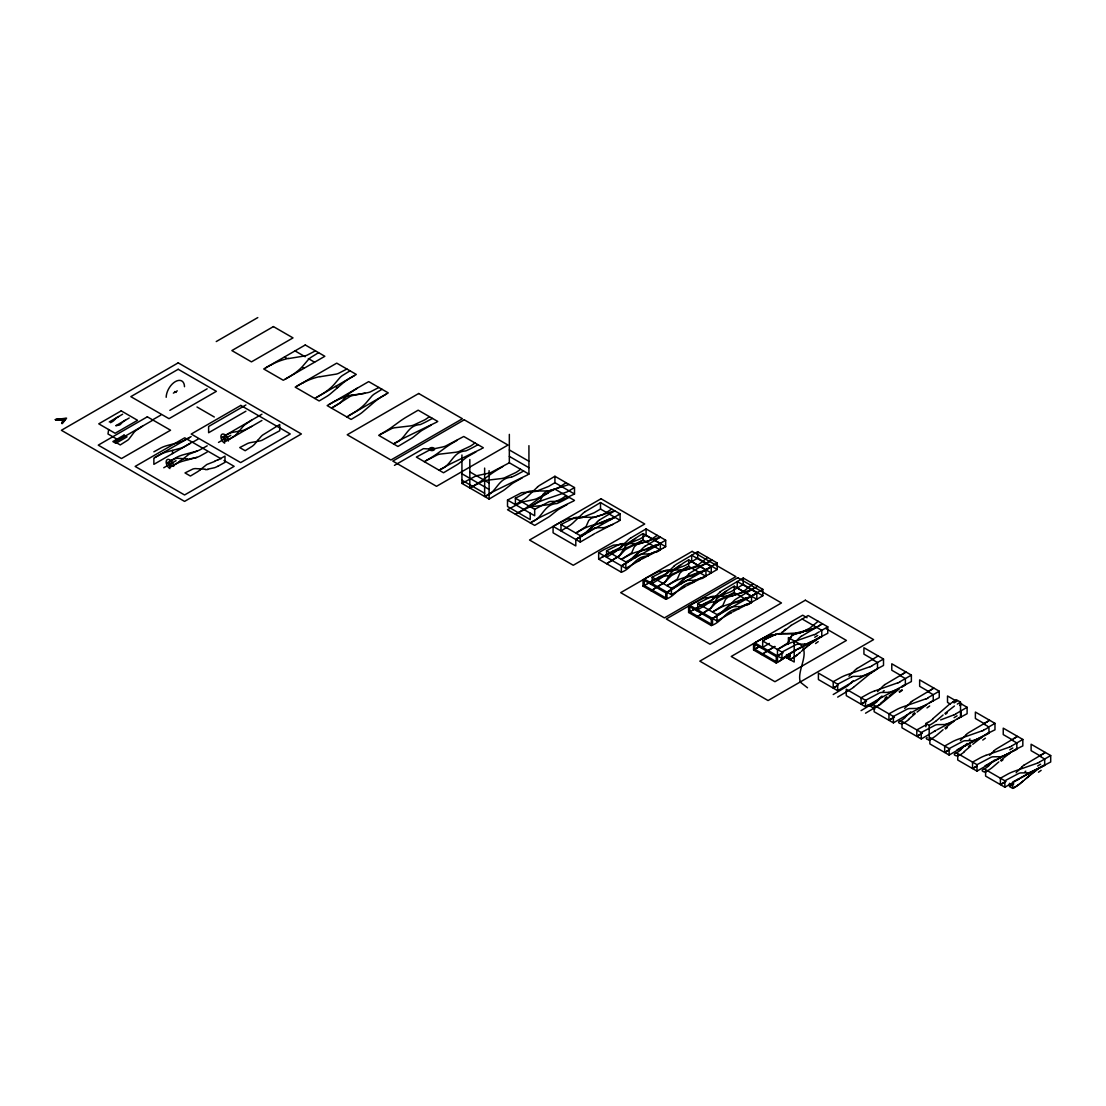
<?xml version="1.0" encoding="UTF-8"?>
<svg xmlns="http://www.w3.org/2000/svg" width="1106" height="1106" viewBox="0 0 1106 1106"><rect width="100%" height="100%" fill="white"/><g stroke="black" fill="none" stroke-linecap="round" stroke-linejoin="round"><path stroke-width="1.5" d="M108.651 429.543L107.987 433.967L117.015 439.179M788.758 641.563C791.315 629.038 807.961 633.213 816.435 627.24L802.182 619.028L791.053 625.429M624.835 547.304L619.678 555.461L608.3 562.691M62.088 423.501L62.558 422.865A41.185 23.779 0 0 1 64.259 420.93L65.71 418.635L55.424 419.644M788.537 655.208L778.859 661.582M788.467 655.291L776.274 663.075L753.559 649.955L753.559 643.526L776.274 656.632L776.274 663.075M243.265 426.239L236.698 433.994A29.53 24.111 60 0 1 234.928 435.626L228.195 439.939M793.873 643.36L799.209 638.024A46.424 35.337 84.1 0 1 801.228 636.282M848.938 676.222L854.938 670.208A46.424 35.337 84.1 0 1 856.956 668.466M877.459 691.623L882.809 686.287A46.424 35.337 84.1 0 1 884.828 684.545M904.667 708.407L910.68 702.379M960.409 740.578L961.722 739.195M1016.138 772.762L1016.787 772.071M989.58 755.287L994.266 750.642M1017.451 771.366L1022.138 766.735M962.372 738.504L966.409 734.55M671.812 571.94L683.038 563.258A70.881 40.922 -60 0 1 685.914 561.475L688.679 559.899L705.932 569.894L705.932 576.323L701.633 578.701M881.689 696.241L879.809 698.121M853.348 680.632L848.952 684.725A52.065 36.401 13.9 0 1 847.32 686.093L833.219 694.54M650.936 584.272L660.876 578.189A55.715 44.129 83.5 0 0 664.112 575.618L674.301 565.913M779.979 634.277L791.053 625.429M880.335 698.259L882.353 696.296M963.934 746.522L972.16 741.614M879.851 698.729L877.155 701.259M963.45 746.992L960.741 749.522M910.763 711.877L905.012 717.352M965.953 744.559L967.031 743.536M994.349 760.14L988.612 765.615M782.053 632.245L782.744 631.595M879.325 698.577L876.823 700.803M707.605 557.465L697.25 565.622L686.702 569.562A22.065 13.424 11.7 0 1 683.84 569.963L667.817 569.949A14.71 10.161 12.5 0 0 665.439 570.42L652.153 577.138L652.153 583.567M753.186 583.774L742.831 591.945L732.283 595.885M818.136 621.282L809.855 628.125L801.974 632.162M670.416 576.475L664.789 582.42L650.936 590.701M715.997 602.798L710.37 608.729L696.517 617.024M597.53 521.59L587.673 531.488A52.037 42.083 73.6 0 1 584.493 534.087L577.691 538.387M688.679 574.221L678.835 584.106A52.037 42.083 73.6 0 1 675.655 586.719L668.854 591.019M932.883 718.693L949.722 704.024M1025.552 778.97L1024.225 780.145M803.205 649.775L801.297 651.434M1021.28 782.661L1023.658 780.629M1025.373 779.136L1027.529 777.269M803.039 649.927L804.062 649.028M887.371 697.54L880.653 703.278M915.243 713.633L908.51 719.37M943.1 714.988L936.381 720.725M943.1 729.725L936.381 735.462A66.637 48.913 19.8 0 1 931.639 738.67M970.971 745.803L964.238 751.541M998.842 761.896L992.11 767.633A66.637 48.913 19.8 0 1 987.368 770.854C985.543 773.675 979.183 770.523 983.649 769.195M537.571 486.972L527.368 496.677A55.715 44.129 83.5 0 1 524.133 499.248L515.41 504.626L515.41 498.198L528.696 491.465A14.71 10.161 12.5 0 1 531.074 491.009L547.069 490.953A22.065 13.424 11.7 0 0 550.014 490.691M719.882 592.222L709.693 601.927A55.715 44.129 83.5 0 1 706.457 604.512L696.517 610.581M784.126 630.337L785.523 629.162M803.509 649.512L810.2 643.969M1023.396 780.85L1017.962 785.219M1026.437 778.209L1033.128 772.665M799.389 653.079C802.776 650.273 794.91 656.798 797.509 654.641M804.366 648.766L805.583 647.743M1027.709 777.117L1028.511 776.44M182.379 459.515L188.988 454.234L196.868 451.151A41.682 24.069 -60 0 0 199.951 449.824L207.181 445.829M200.186 469.787L206.794 464.52L214.675 461.423M889.183 696.006L898.736 688.554M917.04 712.098L926.593 704.633M944.911 713.439L954.464 705.987M944.911 728.177L954.464 720.725M972.768 744.269L982.322 736.817M1000.64 760.361L1010.193 752.896M805.915 647.452L806.841 646.692M1029.009 776.025L1029.755 775.389M1030.225 775.002L1036.363 770.205M566.106 482.728L557.949 488.05L549.959 490.622M611.687 509.036L603.53 514.373L595.54 516.944M657.268 535.359L649.111 540.682L641.121 543.253A22.065 13.424 11.7 0 1 638.259 543.654M791.91 635.342L787.762 643.001L778.458 648.932M853.459 687.324L870.754 673.167M808.113 645.641L813.435 641.508M1020.534 783.269L1019.663 783.96A66.595 48.885 19.8 0 1 1015.267 786.974L1013.898 787.79M810.574 643.678L815.136 640.291L797.73 649.346M1033.488 772.389L1038.05 768.988L1028.082 773.702M345.362 381.238L344.865 381.611A109.936 63.471 0 0 0 342.832 383.201L330.03 394.137A56.337 32.53 0 0 1 327.072 396.252L319.15 400.966L295.178 387.128L336.736 363.141L356.312 374.45L314.768 398.437M774.794 646.429L764.398 652.817M599.576 519.917L611.203 512.977M645.157 546.226L656.784 539.286M801.269 636.351L821.122 624.558M856.998 668.536L878.192 655.955M884.855 684.614L906.063 672.033M912.727 700.706L933.92 688.126M1024.184 765.062L1045.391 752.481M585.24 511.636L600.503 502.58L620.093 513.889L620.093 520.332L617.978 521.576M630.821 537.958L646.084 528.903L665.674 540.212L665.674 546.64L663.559 547.885M528.032 506.52L537.571 499.608A128.116 73.964 0 0 1 542.438 496.414L548.3 492.944M795.145 656.439L796.666 655.319A66.595 48.885 19.8 0 1 792.338 658.264L792.242 658.333M899.289 688.872L881.441 703.471A71.586 52.77 20.6 0 1 879.768 704.84M794.951 656.577L790.97 659.079M1017.879 785.288L1013.11 788.246M1009.764 786.311L1013.677 783.891M656.065 552.392L660.351 550.014L660.351 543.571L643.111 533.59L640.333 535.166A70.881 40.922 -60 0 0 637.471 536.949L626.245 545.617A25.341 17.903 2.1 0 0 624.793 547.29M747.214 605.01L751.513 602.646L751.513 596.203L734.26 586.221L731.495 587.798A70.881 40.922 -60 0 0 728.619 589.581L716.315 597.627M635.383 538.332L625.153 544.995M680.964 564.641L670.734 571.304M726.545 590.963L717.393 598.249A25.341 17.903 2.1 0 0 715.955 599.922L710.84 608.093L699.448 615.323M879.657 704.743L865.542 713.204M717.393 601.705L728.619 595.816A70.881 40.922 -60 0 0 731.495 594.281L734.26 592.65L734.26 586.221M774.794 646.609L761.467 654.517M179.697 461.52L172.619 465.778M769.347 643.402L761.467 648.088M953.137 701.688L956.344 699.725L960.533 702.144L960.533 716.882L957.312 718.845M1042.682 766.002L1043.29 765.642L1040.857 767.135L1050.7 761.979L1050.7 755.55L1031.11 744.241L1031.11 750.67L1040.912 756.324M792.2 635.134L804.283 631.222M901.584 686.66L904.805 684.711M881.33 697.61L911.372 681.545L911.372 675.102L891.782 663.794L891.782 670.236L900.173 675.075M929.441 702.752L932.676 700.789M957.312 704.107L960.533 702.144M985.17 734.923L988.073 733.167M1013.041 751.015L1015.391 749.578M820.334 636.959L817.928 638.425L827.772 633.282L827.772 626.839L808.182 615.53L802.182 619.028M853.459 681.531L883.514 665.453L883.514 659.024L863.924 647.715L863.924 654.144L873.712 659.798M818.73 637.941L820.763 636.71M866.288 701.135L862.044 703.637M894.146 717.213L889.915 719.73M922.017 733.306L917.786 735.808M949.874 749.398L945.644 751.9M985.916 734.467L987.52 733.499M1005.603 781.569L1001.372 784.071M1041.645 766.638L1042.433 766.168M591.544 530.313L611.203 519.405M637.111 556.622L656.784 545.728M682.692 582.931L709.762 567.655M728.273 609.254L755.343 593.963M611.936 512.534L614.77 510.82L591.309 518.216L588.765 520.428L586.069 526.553L576.765 532.498M611.936 518.977L614.77 517.262A71.766 53.323 -77.2 0 1 612.724 518.202M657.517 538.857L660.351 537.143L636.89 544.525L634.346 546.737L631.65 552.862L621.378 559.373M657.517 545.286L660.351 543.571A71.766 53.323 -77.2 0 1 658.305 544.511M875.938 706.527L873.45 707.992M903.809 722.619C901.929 725.356 895.597 722.287 900.049 720.932M931.667 738.711C930.284 741.158 923.98 738.946 927.091 737.508M959.538 754.79C957.658 757.541 951.326 754.458 955.778 753.103M872.178 704.84L870.118 706.057M927.906 722.287L925.846 723.504L925.846 726.766M118.563 416.575L118.37 416.685A19.949 11.516 0 0 0 115.798 418.483L114.54 419.838A15.705 9.069 0 0 1 112.563 421.538L110.531 422.686M837.643 685.513L834.187 687.545M976.971 765.96L973.515 767.993M557.479 501.433A23.032 8.461 -39.7 0 0 559.221 501.184L574.498 494.009L574.512 487.58L554.922 476.271L539.659 485.327A48.388 35.917 -88.2 0 0 537.53 486.875M554.922 476.271L554.922 482.7L549.641 485.838A74.503 43.01 -60 0 1 548.438 486.502L536.562 491.175M646.084 528.903L646.084 535.332L640.789 538.47A74.503 43.01 -60 0 1 639.6 539.134L627.724 543.806M757.513 586.277L736.32 598.858A46.424 35.337 84.1 0 0 734.218 600.447L724.402 610.429A52.037 42.083 73.6 0 1 721.236 613.042L713.508 617.867M791.937 658.512L790.818 659.176M985.557 734.66L974.732 740.384M1013.801 750.518L1015.93 749.26M600.503 502.58L600.503 509.023L595.208 512.161A74.503 43.01 -60 0 1 594.019 512.825L582.143 517.484M589.83 531.336L575.797 539.493L575.797 545.922L553.083 532.816L553.083 526.373L580.249 542.064L593.01 534.682M617.978 515.133L620.079 513.889M635.411 557.645L621.378 565.802L621.378 572.244L598.664 559.124L598.664 552.696L604.733 549.212L613.415 545.147L625.236 544.207M663.559 541.456L665.66 540.198M680.978 583.968L665.743 592.816L665.743 599.258L643.028 586.139L643.028 579.71L665.743 592.816M709.14 567.765L717.255 563.037L697.665 551.714L676.402 564.267A48.388 35.917 -88.2 0 0 674.259 565.83M709.14 574.194L717.255 569.466L717.255 563.037M726.559 610.277L711.324 619.139L711.324 625.567L688.609 612.461L688.609 606.019L711.324 619.139M754.721 594.074L762.822 589.346L743.232 578.037L721.983 590.576A48.388 35.917 -88.2 0 0 719.84 592.139M755.108 600.282L762.822 595.775L762.822 589.346M820.472 631.097L827.772 626.839M820.472 637.54L821.772 636.766L821.772 630.337L816.463 627.268M876.616 669.462L874.639 670.637M904.487 685.554L902.123 686.95M987.561 733.472L994.971 729.808L994.971 723.365L975.381 712.057L975.381 718.499L985.17 724.154M1013.234 750.863L1001.995 756.767M1015.432 749.55L1022.829 745.9L1022.829 739.458L1003.239 728.149L1003.239 734.591L1013.041 740.246M1043.304 765.642L1044.133 765.145M1041.105 766.956L1030.46 772.555M574.498 487.58L569.106 490.718A71.766 53.323 -77.2 0 1 567.143 491.88L543.654 499.967A74.282 60.65 61.6 0 0 538.442 502.193L531.184 506.175M617.59 515.368L614.687 517.027M596.037 532.912L617.59 521.797M625.153 548.438L637.471 543.184A70.881 40.922 -60 0 0 640.333 541.65L643.111 540.018L643.111 533.59M663.171 541.677L660.268 543.35M641.618 559.221L663.171 548.12M708.752 567.986L705.849 569.659M687.199 585.53L708.752 574.429M754.333 594.309L751.416 595.968M732.78 611.853L754.333 600.738M819.283 631.803L816.366 633.475M804.739 644.19A23.032 8.461 -39.7 0 0 806.481 643.941L817.79 638.48M819.283 638.245L808.445 643.346M787.762 657.075L790.292 655.499A49.936 34.784 13.4 0 1 788.578 656.577L787.624 657.158M909.187 713.702L939.243 697.637L939.243 691.195L919.653 679.886L919.653 686.314L929.441 691.983M960.105 703.25L967.1 707.287L955.695 713.909M937.058 729.794L967.1 713.716L967.1 707.287M964.916 745.873L988.958 733.292L988.958 726.863L994.971 723.365M1017.52 736.389L996.326 748.969A46.424 35.337 84.1 0 0 994.225 750.573M992.787 761.965L1000.432 757.734M1020.644 778.057L1028.29 773.827M795.615 650.038L804.974 645.088M962.801 746.564L963.782 745.983M817.417 638.701L815.454 639.835M962.4 746.799L958.598 748.983M963.893 745.928L965.441 745.029M991.75 762.02L1000.031 757.707M991.653 762.075L986.455 765.076M1040.331 767.398L1038.368 768.532M623.272 564.71L630.074 560.41A52.037 42.083 73.6 0 0 633.254 557.797L643.111 547.899A46.424 35.337 84.1 0 1 645.116 546.157M639.89 560.244L625.83 568.373L598.664 552.696M711.932 559.968L690.738 572.549A46.424 35.337 84.1 0 0 688.637 574.138M709.361 561.447L707.522 562.512M714.435 617.342C724.043 613.042 727.278 602.355 739.292 602.189M731.052 612.876L716.992 621.005L689.826 605.328L689.826 611.756L712.527 624.862L712.527 618.434M779.384 654.835L782.689 652.872L778.458 655.374M795.007 650.397L791.62 652.333M851.731 682.54L837.671 690.683L818.412 679.554L818.412 673.125L837.671 684.241L851.731 676.831M879.588 698.633L865.542 706.775L846.27 695.646L846.27 689.218L865.542 700.333L879.588 692.909A20.184 7.77 -47.2 0 1 881.33 692.453L888.408 692.37M931.349 689.619L929.856 690.476M907.459 714.725L893.399 722.854L874.141 711.739L874.141 705.296L893.399 716.425L907.459 709.001A20.184 7.77 -47.2 0 1 909.201 708.545L916.266 708.462A23.032 8.461 -39.7 0 0 917.939 708.296M935.317 730.803L921.27 738.946L901.998 727.817L901.998 721.389L921.27 732.504L935.317 725.094A20.184 7.77 -47.2 0 1 937.058 724.624L944.137 724.554A23.032 8.461 -39.7 0 0 945.81 724.375M966.368 734.481A46.424 35.337 84.1 0 1 968.427 732.808L989.663 720.31M987.077 721.789L985.944 722.439M963.188 746.896L949.128 755.039L929.87 743.909L929.87 737.481L949.128 748.596L963.188 741.172A20.184 7.77 -47.2 0 1 964.93 740.716L972.008 740.633M991.059 762.988L976.999 771.117L957.727 760.002L957.727 753.559L976.999 764.688L991.059 757.264A20.184 7.77 -47.2 0 1 992.787 756.808L999.865 756.725M1018.916 779.066L1004.87 787.209L985.598 776.08L985.598 769.652L1004.87 780.781L1018.916 773.357A20.184 7.77 -47.2 0 1 1020.658 772.9L1027.737 772.817A23.032 8.461 -39.7 0 0 1029.409 772.638M1010.276 786.02L1011.506 785.288A49.936 34.784 13.4 0 0 1013.552 783.974M251.629 420.169L244.744 424.842A34.466 28.148 60 0 0 243.265 426.239M684.172 587.314L671.411 594.696L644.245 579.005L644.245 585.447L666.959 598.553L666.959 592.125C677.798 588.143 680.937 576.129 693.711 575.867M818.399 626.12L820.293 625.028M794.702 651.13L781.942 658.512L754.776 642.821L754.776 649.263L777.477 662.37L777.477 649.499L785.716 644.95A74.282 60.636 61.5 0 1 790.928 642.724L814.389 634.498M787.237 657.379L786.518 657.793L790.182 659.535M125.49 420.128L125.116 420.349A17.876 10.313 0 0 0 122.489 422.215L120.208 424.593A3.968 2.281 0 0 1 119.227 425.063L115.798 425.727L129.195 417.999M285.182 379.178L290.712 375.916A75.595 43.646 0 0 0 302.422 366.542L308.56 359.339A29.724 17.157 0 0 1 310.786 357.459L318.583 352.662M316.648 397.344L322.178 394.082A75.595 43.646 0 0 0 333.888 384.708L340.026 377.505A29.724 17.157 0 0 1 342.252 375.625L350.049 370.828M354.432 375.542L348.915 378.819A67.176 38.793 0 0 0 345.362 381.238M357.335 388.151L349.717 393.114A39.816 22.991 0 0 0 348.141 394.469L341.574 401.464A31.009 17.903 0 0 1 339.335 403.331L331.524 408.114M332.491 407.547L338.906 403.731A58.881 33.996 0 0 0 341.934 401.672L350.146 396.39A17.502 10.106 0 0 1 352.607 395.533L368.27 392.547A18.208 10.521 0 0 0 370.386 391.87L378.874 387.473M348.611 415.801L354.141 412.524A75.595 43.646 0 0 0 365.837 403.165L371.989 395.948A29.724 17.157 0 0 1 374.201 394.068L382.012 389.284M386.395 393.985L380.879 397.261A67.176 38.793 0 0 0 377.326 399.681L376.828 400.054A109.936 63.471 0 0 0 374.782 401.658L361.98 412.593A56.337 32.53 0 0 1 359.021 414.695L351.1 419.423L327.141 405.584L368.699 381.598L388.275 392.906L346.731 416.893M394.966 443.022C406.179 439.248 406.814 425.229 420.239 424.58A94.356 54.471 0 0 0 427.428 421.123L432.432 418.4M457.137 440.312L451.276 443.783A128.116 73.964 0 0 0 446.409 446.976L436.87 453.902A112.121 64.729 0 0 1 431.63 457.317L426.156 460.552M440.547 469.331C451.76 465.557 452.395 451.552 465.82 450.902A94.356 54.471 0 0 0 473.009 447.432L478.013 444.709M502.718 466.621L496.857 470.105A128.116 73.964 0 0 0 491.99 473.285L482.451 480.211A112.121 64.729 0 0 1 477.211 483.64L471.723 486.875M517.304 513.184L522.792 509.949A112.121 64.729 0 0 0 528.032 506.534M531.71 521.963C542.922 518.189 543.558 504.184 556.982 503.534A94.356 54.471 0 0 0 564.157 500.064L569.175 497.341M576.765 538.926C587.01 534.806 590.148 523.442 602.563 523.249M622.346 565.249C632.591 561.129 635.729 549.751 648.13 549.558M710.591 560.742L709.762 561.226M754.555 587.991L752.757 589.014M932.579 688.9L931.75 689.384M988.308 721.084L987.478 721.554M216.251 341.56L257.795 317.574M109.259 421.953L122.642 414.211M173.366 393.128L177.292 390.86M153.458 419.354L160.826 415.096M142.591 426.087L135.457 430.87A26.82 15.484 0 0 0 134.199 432.128L129.181 438.792A22.825 13.175 0 0 1 127.646 440.257L120.25 444.93L115.107 441.958L152.379 420.446M169.854 410.354L207.126 388.828M315.445 350.851L306.956 355.247A18.208 10.521 0 0 1 304.855 355.925L288.569 358.565M153.872 451.829L161.103 447.833A41.682 24.069 -60 0 1 164.186 446.506L165.776 445.967A92.392 53.337 -60 0 1 168.541 445.179L180.845 441.902A41.682 24.069 -60 0 0 183.928 440.575L189.527 437.506M191.158 436.566L153.872 458.091L153.872 464.354L191.158 442.829M245.905 404.962L208.619 426.487L208.619 432.736L245.905 411.211M192.859 442.11L198.071 439.11M167.2 462.654L175.135 458.727A20.046 15.525 90 0 1 177.43 458.299L187.426 458.907M169.909 461.091L177.14 457.082A41.682 24.069 -60 0 1 180.209 455.755L181.799 455.216A92.392 53.337 -60 0 1 184.564 454.428L196.868 451.151M163.757 467.755L176.048 460.663M169.909 467.34L177.14 463.345A41.682 24.069 -60 0 1 180.209 462.018L181.799 461.479A92.392 53.337 -60 0 1 184.564 460.69L196.868 457.4A41.682 24.069 -60 0 0 199.951 456.087L207.181 452.078M221.947 437.299L229.882 433.151M224.656 435.736L261.928 414.211M218.504 442.414L230.795 435.322M346.911 369.017L338.422 373.413A18.208 10.521 0 0 1 336.321 374.091L320.035 376.731M224.656 441.999L261.928 420.474M379.648 434.769L386.049 431.008A112.121 64.729 0 0 0 391.289 427.58L400.828 420.653A128.116 73.964 0 0 1 405.695 417.474L418.179 410.174L437.769 421.469L436.884 421.98M393.487 443.879L400.98 439.621A108.747 62.779 0 0 1 406.925 436.607L436.054 422.451M394.441 465.377L423.404 448.663L431.921 449.077M424.248 461.644L437.534 454.76A14.945 8.627 0 0 1 439.911 454.124L455.921 452.243A21.788 12.581 0 0 0 458.81 451.58L470.409 446.147A56.669 32.724 0 0 0 474.944 442.939M439.054 470.202L446.561 465.944A108.747 62.779 0 0 1 452.492 462.916L481.635 448.76M461.935 454.981L461.935 483.405L476.009 475.87L488.506 473.23A22.161 12.788 0 0 0 490.981 472.469L509.341 462.792L528.931 474.101L528.931 445.677M485.617 495.958L492.142 492.253A108.747 62.779 0 0 1 498.073 489.239L527.216 475.082M461.935 483.405L489.101 499.083L503.147 490.663A58.328 33.678 0 0 0 504.889 489.433L511.428 484.207A47.351 27.332 0 0 1 513.115 483.032L522.184 477.861M530.216 513.17L530.216 519.613L507.516 506.493L507.516 500.064L521.59 492.709L534.074 491.576A22.549 13.313 13.4 0 0 536.617 491.244M515.41 514.276L528.696 507.377A14.945 8.627 0 0 1 531.074 506.755L547.069 504.875A21.788 12.581 0 0 0 549.959 504.212L561.572 498.765A56.669 32.724 0 0 0 566.106 495.571M530.216 506.742L540.488 500.244L543.198 494.119L545.728 491.894L569.175 484.483M515.41 498.198L534.682 509.313L548.728 501.889A20.184 7.77 -47.2 0 1 550.47 501.433L557.548 501.35M530.216 522.834L537.723 518.576A108.747 62.779 0 0 1 543.654 515.548L572.797 501.391M585.212 511.553A48.388 35.917 -88.2 0 0 583.111 513.198L572.949 522.986A55.715 44.129 83.5 0 1 569.714 525.557L560.991 530.935L560.991 524.507L574.277 517.788A14.71 10.161 12.5 0 1 576.655 517.318L592.65 517.262M575.797 533.051L584.023 528.502A74.282 60.65 61.6 0 1 589.235 526.276L597.848 523.58M560.991 524.507L580.249 535.622L594.309 528.212M630.793 537.875A48.388 35.917 -88.2 0 0 628.692 539.507L618.53 549.295A55.715 44.129 83.5 0 1 615.295 551.88L606.572 557.258L606.572 550.816L619.858 544.097A14.71 10.161 12.5 0 1 622.236 543.64L638.231 543.571M598.664 559.124L613.083 551.355M606.572 563.687L619.208 556.097L624.835 550.166A25.244 10.673 -3 0 1 626.342 549.101L641.162 541.111M606.572 550.816L625.83 561.945L639.89 554.521A20.184 7.77 -47.2 0 1 641.632 554.065L648.697 553.982M621.378 572.244C632.356 568.443 635.176 556.014 648.157 556.014M643.028 586.139L658.664 577.678A24.802 19.148 29.1 0 1 660.365 577.097M697.665 551.714L697.665 558.157L686.37 564.779A74.503 43.01 -60 0 1 685.167 565.456L673.291 570.115A22.549 13.313 13.4 0 1 670.872 570.599M653.867 589.014L665.259 581.77L670.416 573.627A25.341 17.903 2.1 0 1 671.771 571.913M666.959 585.682L677.231 579.185L679.927 573.06L682.471 570.834L700.914 565.636L706.527 563.078M652.153 577.138L671.411 588.254L685.471 580.844A20.184 7.77 -47.2 0 1 687.199 580.374L694.278 580.291M711.932 566.396L707.522 568.94M665.743 599.258C677.273 595.387 680.549 582.724 693.739 582.337M697.72 609.89L697.72 603.447L711.02 596.728A14.71 10.161 12.5 0 1 713.384 596.258L729.393 596.203A22.065 13.424 11.7 0 0 732.324 595.954M688.609 612.461L704.232 603.987A24.802 19.148 29.1 0 1 705.946 603.406L713.425 601.858M743.232 578.037L743.232 584.466L731.951 591.102A74.503 43.01 -60 0 1 730.748 591.765L718.872 596.424M712.527 612.005L722.812 605.494L725.508 599.369L728.052 597.157L751.486 589.747M697.72 603.447L716.992 614.577L731.052 607.153A20.184 7.77 -47.2 0 1 732.78 606.696L739.859 606.613M757.513 592.719L753.103 595.263M711.324 625.567C722.854 621.71 726.13 609.047 739.32 608.646M754.776 642.821L756.504 641.826M762.67 647.383L762.67 640.955L764.329 640.001M756.504 648.254L759.518 646.512L753.559 649.955M820.693 624.793L822.463 623.77M762.67 640.955L781.942 652.07L796.002 644.646A20.184 7.77 -47.2 0 1 797.73 644.19L804.809 644.107M776.274 656.632L782.965 652.775M837.463 685.651L833.219 688.112L833.219 681.669L841.445 677.121A74.282 60.65 61.6 0 1 846.657 674.881L870.118 666.683M883.514 659.024L872.109 665.646M837.671 697.112L851.731 688.623A56.406 39.954 15.3 0 0 853.542 687.379M904.722 672.821L901.998 674.384M866.551 701.038L861.076 704.19L861.076 697.762L869.302 693.213A74.282 60.65 61.6 0 1 874.514 690.974M911.372 675.102L899.966 681.738M861.076 710.633L875.109 702.116A52.065 36.401 13.9 0 0 876.892 700.858M894.422 717.117L888.947 720.283L888.947 713.854L897.173 709.292A74.282 60.636 61.5 0 1 902.385 707.066L925.846 698.854M939.243 691.195L927.837 697.831M960.45 704.992L959.621 705.476L961.791 704.218M929.192 740.163L929.192 725.425L931.667 723.974A66.637 48.913 19.8 0 0 936.353 720.697M922.28 733.209L916.805 736.375L916.805 729.932L925.045 725.384A74.282 60.65 61.6 0 1 926.482 724.693M948.92 750.006L944.676 752.453L944.676 746.025L952.902 741.476A74.282 60.636 61.5 0 1 958.114 739.25L981.575 731.025M1016.608 736.914L1013.815 738.532M1022.829 739.458L1011.423 746.094M976.792 766.099L972.533 768.546L972.533 762.117L980.773 757.569A74.282 60.65 61.6 0 1 985.985 755.329M1044.036 753.255L1041.327 754.817M1050.7 755.55L1039.294 762.172M1005.879 781.472L1000.405 784.638L1000.405 778.195L1008.631 773.647A74.282 60.65 61.6 0 1 1013.843 771.421L1037.304 763.209M265.606 367.883L271.288 364.69M154.716 457.608L161.103 454.082A41.682 24.069 -60 0 1 164.186 452.769L165.776 452.216A92.392 53.337 -60 0 1 168.541 451.442L180.845 448.151A41.682 24.069 -60 0 0 183.928 446.838L190.315 443.312M297.072 386.049L302.754 382.856M329.021 404.492L334.717 401.312M554.811 525.378L567.171 519.032L579.655 517.898M601.968 557.217L613.083 550.995A24.802 6.595 -18.7 0 1 614.881 550.18L622.277 546.599M622.346 558.807L629.604 554.825A74.282 60.65 61.6 0 1 634.816 552.585L643.429 549.889M645.973 578.009L658.333 571.65L670.817 570.516M647.549 583.539L658.664 577.318M667.927 585.129L675.185 581.134A74.282 60.65 61.6 0 1 680.397 578.894L703.858 570.696M691.554 604.332L703.914 597.973L716.398 596.839A22.549 13.313 13.4 0 0 718.941 596.507M693.13 609.848L704.232 603.627M713.508 611.438L720.766 607.443A74.282 60.65 61.6 0 1 725.978 605.217L749.439 597.005A71.766 53.323 -77.2 0 0 751.458 596.12M756.338 641.922L758.08 640.913M764.301 640.015L765.836 639.13M985.239 722.854C980.22 725.246 994.944 725.633 983.566 730.001M251.615 426.418L244.136 430.04A34.466 28.148 60 0 1 242.173 430.621L232.191 432.432A29.53 24.111 60 0 0 229.882 433.151M528.931 474.101L528.046 474.612M757.776 641.093L767.979 635.77L775.997 634.637M807.463 629.618L802.306 632.051M1040.635 755.218L1039.363 755.951M1014.534 781.043L1027.889 773.785M482.465 448.289L483.35 447.792L463.76 436.483L445.4 446.16A22.161 12.788 0 0 1 442.925 446.921L430.441 449.561L416.354 457.082L443.52 472.774L457.58 464.354A58.328 33.678 0 0 0 459.308 463.11L465.847 457.884A47.351 27.332 0 0 1 467.534 456.709L475.967 451.884M573.627 500.921L574.498 500.424L554.922 489.115L536.562 498.778A22.161 12.788 0 0 1 534.074 499.539L521.59 502.193L507.516 509.714L534.682 525.405L548.728 516.986A58.328 33.678 0 0 0 550.456 515.742L557.009 510.516A47.351 27.332 0 0 1 558.682 509.341L567.129 504.516M765.781 639.157L767.218 638.342M900.657 675.158L900.035 675.503L905.372 678.6L905.372 685.029M1012.114 739.499L1011.492 739.859L1016.829 742.942L1016.829 749.384L1000.211 757.61M614.756 517.235L610.457 519.613M660.337 543.544L656.038 545.922M705.905 569.866L701.619 572.244M751.486 596.175L747.2 598.553M759.117 640.319L768.186 635.687L775.831 634.637M816.463 640.139L812.163 642.517M523.594 471.032L518.603 473.755A94.356 54.471 0 0 1 511.414 477.225M642.074 540.599L643.111 540.018L660.351 550.014M767.149 638.383L775.97 634.222M791.398 652.457L789.864 653.328L789.864 659.729M958.377 749.108L957.049 749.854M986.234 765.2L984.921 765.933M1014.105 781.278L1012.778 782.025L1012.778 788.426L1009.432 786.504L1009.432 783.297M816.435 627.24L808.68 630.24M883.169 691.222L884.219 690.642M768.394 637.678L775.804 634.277A14.724 10.175 12.5 0 1 778.348 633.766L797.136 633.392L786.712 633.683M431.022 425.229L421.953 430.4A47.351 27.332 0 0 0 420.266 431.575L413.727 436.801A58.328 33.678 0 0 1 411.999 438.045L397.939 446.465L378.681 435.335L391.966 428.437A14.945 8.627 0 0 1 394.344 427.801L410.34 425.921A21.788 12.581 0 0 0 413.229 425.257L424.828 419.824A56.669 32.724 0 0 0 429.377 416.63M667.844 572.922L660.379 576.475M713.425 599.231L705.96 602.784M1029.479 772.541L1044.686 765.463L1044.686 759.034L1039.391 755.965M217.744 460.11L224.988 456.101L224.988 462.349L217.744 466.359M612.696 518.064L598.733 523.318M658.277 544.373L644.314 549.627M897.975 682.761L874.528 690.987M953.718 714.946L940.625 719.923M1009.446 747.117L985.985 755.343M658.277 550.802L650.452 553.719M749.439 603.434L741.601 606.351A23.032 8.461 -39.7 0 1 739.79 606.696M870.118 673.112L862.279 676.015M897.989 689.204L890.15 692.107M953.718 721.375L945.879 724.278M612.696 524.493L604.871 527.396A23.032 8.461 -39.7 0 1 603.06 527.742M703.858 577.125L696.02 580.028M805.624 644.77L806.633 644.286M925.846 705.296L918.021 708.199M981.575 737.467L973.75 740.37M1009.446 753.559L1001.607 756.463M803.799 631.457L804.518 631.139M511.401 477.211C497.479 478.096 496.898 493.027 484.635 496.511L484.635 468.087M196.868 457.4L190.011 458.879M670.734 574.747L683.038 569.493A70.881 40.922 -60 0 0 685.914 567.959L688.679 566.341L688.679 559.899M716.315 601.056L734.26 592.65L751.513 602.646M801.518 632.328L798.145 633.213M801.228 632.425L797.993 633.24M641.425 558.198L642.323 557.936M660.379 577.111L667.844 575.549M55.3 419.575L66.567 418.137L64.107 421.317A38.42 22.175 0 0 0 62.199 423.57M808.016 630.392L806.136 630.821M622.277 549.226L614.798 550.802A24.802 19.148 29.1 0 0 613.07 551.341M55.535 419.713L64.867 419.119L63.388 421.663A34.12 19.701 0 0 0 61.964 423.432M55.659 419.782C57.692 418.953 67.411 417.944 62.821 422.091A40.037 23.115 0 0 0 61.853 423.363M351.998 395.188L365.035 393.252M778.126 633.793L778.942 633.697M772.195 634.83L773.606 634.72M207.817 469.165L214.675 467.686A41.586 24.014 -60 0 0 217.758 466.29M603.129 527.673L596.037 527.756A20.184 7.77 -47.2 0 0 594.323 528.198M780.048 633.614L779.177 633.683L785.965 633.655M860.537 676.291L853.459 676.374A20.184 7.77 -47.2 0 0 851.731 676.817M205.232 469.179L195.237 468.585A20.046 15.525 90 0 0 192.942 468.999L184.992 472.926L190.412 476.05L197.504 471.792A41.779 24.125 0 0 0 200.255 469.815M955.916 700.817L947.51 695.978L947.51 702.407L950.317 704.024M807.062 617.729L802.693 615.199L731.218 656.466L774.933 681.711L846.422 640.443L826.016 628.664M697.665 558.157L717.255 569.466M743.232 584.466L762.822 595.775M509.341 449.948L528.931 461.257M872.192 659.439L877.5 662.508L877.5 668.936M927.92 691.623L933.229 694.679L933.229 701.121M509.341 456.391L528.931 467.7M554.922 482.7L574.512 494.009M600.503 509.023L620.093 520.332M646.084 535.332L665.674 546.64M295.012 350.892L305.187 356.768M308.325 358.579L314.588 362.201M925.846 723.504L929.192 725.425M284.491 356.975L286.592 358.178M302.394 367.303L304.081 368.27M335.547 386.45L337.551 387.598M469.829 471.875L489.101 483.004M788.398 658.651L794.205 662.01L794.205 640.927L788.398 637.581L788.398 644.065M868.003 704.84L874.97 708.863M461.935 473.755L489.101 489.433M507.516 500.064L534.682 515.755L534.682 509.313M461.935 480.184L484.635 493.29M174.568 391.552L176.103 392.436M197.006 407.008L214.301 417.003M222.334 437.52L226.965 440.188M221.076 458.783L184.73 437.81L135.139 466.428L184.564 494.976L234.154 466.345L223.979 460.469M167.587 462.861L172.218 465.543M705.932 576.323L688.679 566.341L671.812 575.397A25.244 10.673 -3 0 0 670.499 576.489M796.693 642.365C812.924 649.457 797.108 668.342 800.011 680.757A7.714 6.277 -67.5 0 0 800.716 682.471L807.504 687.78M1004.87 780.781L1004.87 787.209M976.999 764.688L976.999 771.117M961.1 710.771L961.1 717.2M949.128 748.596L949.128 755.039M921.27 732.504L921.27 738.946M893.399 716.425L893.399 722.854M865.542 700.333L865.542 706.775M837.671 684.241L837.671 690.683M788.398 653.798L788.398 657.033M786.518 654.6L786.518 657.793M781.942 652.07L781.942 658.512M716.992 614.577L716.992 621.005M671.411 588.254L671.411 594.696M625.83 561.945L625.83 568.373M580.249 535.622L580.249 542.064M509.341 434.368L509.341 462.792M489.101 470.658L489.101 499.083M469.829 459.543L469.829 487.967L483.115 481.069A14.945 8.627 0 0 1 485.493 480.433L501.488 478.552A21.788 12.581 0 0 0 504.377 477.889L515.99 472.456A56.669 32.724 0 0 0 520.525 469.248M224.656 436.441L224.656 441.253M172.522 450.46L172.522 453.584M169.909 461.796L169.909 466.608M217.771 459.792A41.779 23.876 -59.3 0 1 214.716 461.133M207.914 469.497A41.987 29.185 64.3 0 1 205.329 469.621M727.955 609.392A41.503 2.82 -27.3 0 1 726.241 610.415M731.688 612.406A43.48 1.369 -28.8 0 1 729.96 613.415M715.734 597.351A40.687 19.549 -15.6 0 1 712.9 598.899M704.315 603.641A24.802 6.595 -18.7 0 1 706.029 602.798M746.495 604.208A90.651 68.779 23.1 0 1 738.642 607.706M716.08 602.811A25.244 10.673 -3 0 1 717.49 601.733M746.481 597.752A90.664 68.779 23.1 0 1 738.614 601.249M716.619 601.388A40.687 25.88 17.8 0 1 713.716 602.217M624.586 544.719A40.687 19.549 -15.6 0 1 621.752 546.267M655.346 551.576A90.651 68.779 23.1 0 1 647.48 555.074M627.779 543.875A22.549 13.313 13.4 0 1 625.291 544.29M625.457 548.756A40.687 25.88 17.8 0 1 622.567 549.599M595.581 517A22.065 13.424 11.7 0 1 592.692 517.332M582.198 517.553A22.549 13.313 13.4 0 1 579.71 517.967M609.738 518.811A90.664 68.779 23.1 0 1 601.871 522.295M594.945 533.465A43.48 1.369 -28.8 0 1 593.231 534.475M591.212 530.451A41.503 2.82 -27.3 0 1 589.512 531.474M597.489 521.507A46.424 35.337 84.1 0 1 599.549 519.848M302.878 382.939A50.337 29.06 0 0 1 319.911 376.552M271.412 364.773A50.337 29.06 0 0 1 288.445 358.385M334.841 401.395A50.337 29.06 0 0 1 351.874 394.994M650.369 553.816A23.032 8.461 -39.7 0 1 648.641 554.065M636.793 556.76A41.503 2.82 -27.3 0 1 635.093 557.783M640.526 559.774A43.48 1.369 -28.8 0 1 638.798 560.783M655.319 545.12A90.664 68.779 23.1 0 1 647.452 548.617M700.9 571.429A90.664 68.779 23.1 0 1 693.033 574.926M686.107 586.097A43.48 1.369 -28.8 0 1 684.379 587.092M682.374 583.069A41.503 2.82 -27.3 0 1 680.66 584.106M705.877 569.797A71.766 53.323 -77.2 0 1 703.886 570.82M695.951 580.125A23.032 8.461 -39.7 0 1 694.222 580.374M671.038 575.065A40.687 25.88 17.8 0 1 668.148 575.908M700.928 577.899A90.651 68.779 23.1 0 1 693.061 581.383M670.167 571.028A40.687 19.549 -15.6 0 1 667.333 572.59M658.734 577.332A24.802 6.595 -18.7 0 1 660.448 576.489M166.177 397.289A12.954 7.479 -60 0 1 175.329 381.625A12.954 7.479 -60 0 1 184.495 386.713M169.909 468.557A5.323 3.069 60 0 1 166.149 462.045A5.323 3.069 60 0 1 169.909 459.875A5.323 3.069 60 0 1 173.67 466.386M190.108 459.225A41.987 29.185 64.3 0 1 187.522 459.336M182.117 459.405A41.779 23.876 -0.7 0 1 179.421 461.382M224.656 443.202A5.323 3.069 60 0 1 220.896 436.69A5.323 3.069 60 0 1 224.656 434.52A5.323 3.069 60 0 1 228.417 441.031M816.449 633.793A71.766 53.447 -77.6 0 1 814.445 634.803M796.638 649.899A43.48 1.369 -28.8 0 1 794.91 650.909M811.5 641.756A93.595 71.005 23.1 0 1 807.352 643.747M815.564 643.54A67.425 38.088 -58.1 0 1 818.219 641.632M814.735 637.277A67.342 42.83 -63.6 0 1 817.707 635.494M862.21 676.112A23.032 8.461 -39.7 0 1 860.482 676.36M872.136 665.798A71.766 53.323 -77.2 0 1 870.145 666.821M852.367 682.084A43.48 1.369 -28.8 0 1 850.638 683.093M890.081 692.204A23.032 8.461 -39.7 0 1 888.339 692.453M900.008 681.877A71.766 53.323 -77.2 0 1 898.003 682.9M880.224 698.163A43.48 1.369 -28.8 0 1 878.51 699.172M899.15 691.803A67.425 38.088 -58.1 0 1 901.819 689.895M884.924 698.273A73.065 15.719 -32.2 0 1 886.749 696.669M880.901 703.485A66.637 49.203 21 0 1 876.215 706.803M877.348 701.398A49.881 34.922 14.1 0 1 872.385 705.02M870.726 673.347A66.512 25.977 -47.5 0 1 874.583 670.83M899.717 692.135A67.425 38.088 -58.1 0 1 902.372 690.227M908.095 714.255A43.48 1.369 -28.8 0 1 906.367 715.264M905.22 717.476A49.881 34.922 14.1 0 1 900.256 721.098M927.022 707.895A67.425 38.088 -58.1 0 1 929.676 705.987M912.782 714.365A73.065 15.719 -32.2 0 1 914.621 712.762M908.773 719.577A66.637 49.203 21 0 1 904.086 722.882M910.639 702.31A46.424 35.337 84.1 0 1 912.685 700.637M927.906 698.149A71.766 53.447 -77.6 0 1 925.902 699.158M945.533 728.992A73.065 13.963 -33.1 0 1 947.289 727.527M954.063 717.656A67.425 42.871 -63.6 0 1 957.091 715.845M955.736 714.061A71.766 53.323 -77.2 0 1 953.745 715.084M935.952 730.347A43.48 1.369 -28.8 0 1 934.238 731.356M945.533 714.255A73.065 13.963 -33.1 0 1 947.289 712.789M954.063 702.918A67.425 42.871 -63.6 0 1 957.091 701.107M949.736 704.176A68.517 39.567 -60 0 1 953.151 701.84M933.091 718.831A49.881 34.922 14.1 0 1 928.114 722.453M1039.322 762.324A71.766 53.323 -77.2 0 1 1037.331 763.347M1019.552 778.61A43.48 1.369 -28.8 0 1 1017.838 779.619M1022.096 766.652A46.424 35.337 84.1 0 1 1024.156 764.993M1038.479 772.251A67.425 38.088 -58.1 0 1 1041.147 770.343M1037.663 765.988A67.342 42.83 -63.6 0 1 1040.635 764.205M1025.013 771.601A57.65 9.166 -17.7 0 1 1025.787 771.2M960.948 749.661A49.881 34.922 14.1 0 1 955.985 753.283M982.75 740.066A67.425 38.088 -58.1 0 1 985.405 738.158M968.51 746.536A73.065 15.719 -32.2 0 1 970.349 744.932M964.501 751.748A66.637 49.203 21 0 1 959.814 755.066M965.939 745.361A43.48 1.479 -28.6 0 1 964.211 746.384M973.681 740.467A23.032 8.461 -39.7 0 1 971.939 740.716M983.635 730.319A71.766 53.447 -77.6 0 1 981.63 731.329M969.285 739.416A57.65 9.166 -17.7 0 1 970.059 739.029M991.695 762.518A43.48 1.369 -28.8 0 1 989.967 763.527M1001.262 761.163A73.065 13.963 -33.1 0 1 1003.018 759.698M1009.792 749.827A67.425 42.871 -63.6 0 1 1012.82 748.015M988.819 765.739A49.881 34.922 14.1 0 1 983.842 769.361M1001.538 756.559A23.032 8.461 -39.7 0 1 999.796 756.808M1011.465 746.232A71.766 53.323 -77.2 0 1 1009.474 747.255M62.821 421.11L62.337 421.98A32.074 18.512 0 0 0 61.618 423.225A40.673 23.489 0 0 1 62.766 421.842L63.166 420.1A3.926 2.267 0 0 0 62.199 419.686L55.77 419.851L60.139 419.796A4.618 2.668 0 0 1 61.424 420.156L61.908 420.377A8.254 4.77 0 0 1 62.489 420.695L62.821 421.11M257.905 440.216L254.504 444.266A30.056 24.539 60 0 1 252.251 446.271L245.159 450.709L239.739 447.571L247.689 443.437A29.53 24.111 60 0 1 249.984 442.704L259.979 440.907A34.466 28.148 60 0 0 261.928 440.326L279.735 430.746L279.735 424.497L262.537 435.114A34.466 28.148 60 0 0 261.057 436.524L257.905 440.216M178.204 362.851L61.383 430.289L184.564 501.405L301.385 433.967L178.204 362.851M178.204 369.28L130.826 396.639L169.011 418.676L216.389 391.33L178.204 369.28M121.204 410.865L98.752 423.833L115.121 433.275L137.573 420.321L121.204 410.865M273.417 326.588L231.873 350.574L251.449 361.883L293.007 337.897L273.417 326.588M147.333 416.81L98.254 445.137L121.48 458.548L170.559 430.22L147.333 416.81M124.038 435.114L112.867 441.57L115.867 443.299L127.038 436.856L124.038 435.114M305.27 344.975L263.712 368.962L283.302 380.27L324.846 356.284L305.27 344.975M240.804 405.432L191.214 434.05L240.652 462.598L290.242 433.967L240.804 405.432M418.69 393.501L347.215 434.769L390.93 460.013L462.419 418.745L418.69 393.501M464.271 419.81L392.796 461.078L436.511 486.322L508 445.054L464.271 419.81M601.014 498.751L529.525 540.018L573.254 565.263L644.729 523.995L601.014 498.751M692.162 551.382L620.687 592.65L664.402 617.895L735.891 576.627L692.162 551.382M737.743 577.705L666.268 618.973L709.983 644.217L781.472 602.95L737.743 577.705M805.348 600.212L699.822 661.139L768.062 700.54L873.588 639.614L805.348 600.212M711.241 566.521L691.665 555.212L691.665 561.641L711.241 572.963L711.241 566.521M756.822 592.83L737.232 581.521L737.232 587.963L756.822 599.272L756.822 592.83M430.455 450.349A2.654 1.535 0 0 0 434.561 449.174A2.654 1.535 0 0 0 430.746 447.709A2.654 1.535 0 0 0 430.455 450.349"/></g></svg>
